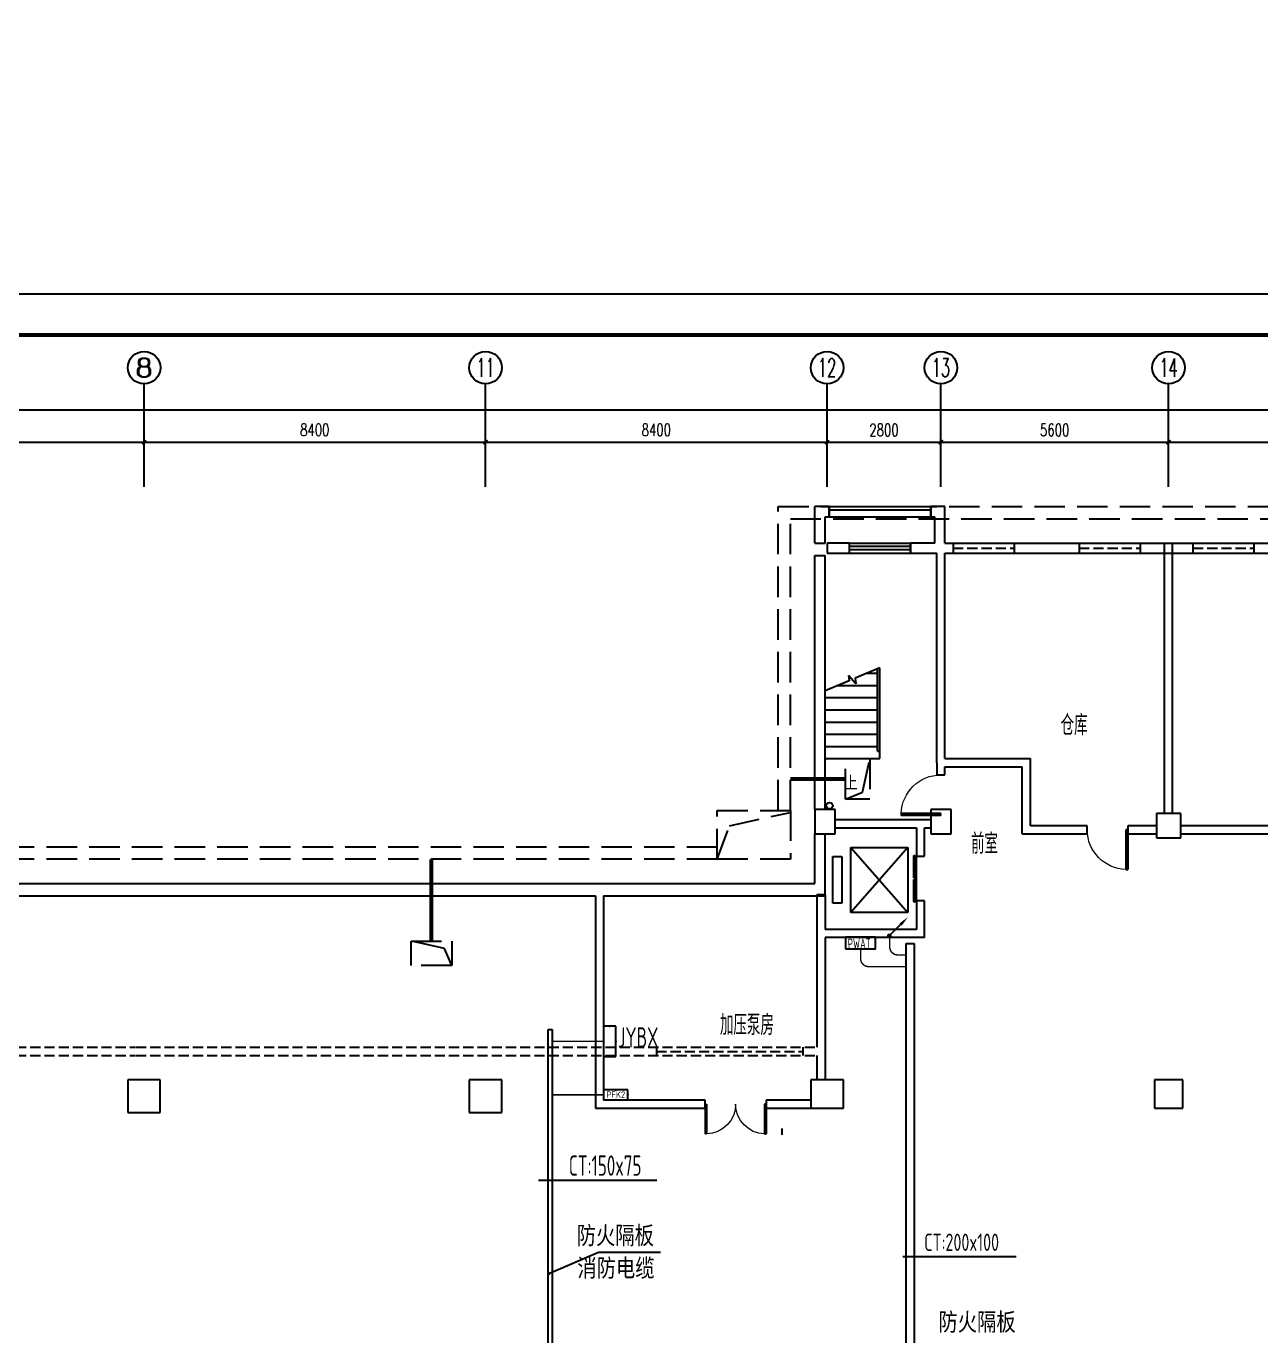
# Model space of a CAD drawing. Extents: x 2166032 to 5302137, y 581493 to 2416206.
# Drawn here: x 2724151 to 2754520, y 1212762 to 1244973 of the extents above; entities that cross this region are included whole.
import ezdxf
from ezdxf.enums import TextEntityAlignment as Align

# ---------------------------------------------------------------- set-up
doc = ezdxf.new("R2010")
doc.units = 0
doc.header["$LTSCALE"] = 1000
doc.header["$MEASUREMENT"] = 0
doc.linetypes.add('DASH', pattern=[0.35, 0.25, -0.1])
for name, color, linetype in [('AXIS', 3, 'Continuous'), ('AXIS_TEXT', 7, 'Continuous'), ('CABLETRAY', 4, 'Continuous'), ('COLUMN', 2, 'Continuous'), ('DIM_SYMB', 3, 'Continuous'), ('EQUIP-箱柜', 3, 'Continuous'), ('EQUIP-通讯', 3, 'Continuous'), ('LVTRY', 8, 'Continuous'), ('LWIRE', 4, 'Continuous'), ('PUB_TEXT', 7, 'Continuous'), ('PUB_TITLE', 137, 'Continuous'), ('STAIR', 8, 'Continuous'), ('TEL_LEAD', 3, 'Continuous'), ('TEL_TEXT', 7, 'Continuous'), ('WALL', 8, 'Continuous'), ('WINDOW', 8, 'Continuous'), ('WIRE-照明', 1, 'Continuous'), ('地沟', 8, 'Continuous'), ('屋面', 151, 'Continuous')]:
    doc.layers.add(name, color=color, linetype=linetype)
doc.styles.add('_TCH_AXIS', font='complex_.ttf')
doc.styles.add('_TCH_DIM', font='tssdeng.shx', dxfattribs={"bigfont": 'tssdchn.shx'})
doc.styles.add('_TCH_LABEL', font='!tssdeng.shx', dxfattribs={"bigfont": '!tssdchn.shx'})
doc.styles.add('_TEL_DIM', font='@tssdeng.shx', dxfattribs={"width": 0.8, "height": 3.5, "bigfont": '!tssdchn.shx'})
doc.styles.add('COMPLEX', font='complex_.ttf')
doc.styles.add('DIM_FONT', font='simplex_.ttf', dxfattribs={"width": 0.7})
doc.styles.get("Standard").update_dxf_attribs({"font": 'tssdeng.shx', "bigfont": 'tssdchn.shx'})
doc.styles.add('TSSD_REIN', font='tssdeng.shx', dxfattribs={"width": 0.7, "bigfont": 'tssdchn.shx'})
doc.dimstyles.new('DIMN', dxfattribs={"dimtxt": 300, "dimasz": 100, "dimexe": 250, "dimexo": 300, "dimgap": 150, "dimtad": 1, "dimdec": 0, "dimzin": 0, "dimdsep": 46, "dimtxsty": 'DIM_FONT', "dimblk": 'ARCHTICK', "dimcen": 0.09, "dimclrt": 7, "dimazin": 2, "dimtfac": 1, "dimtdec": 0, "dimtix": 1, "dimtmove": 2, "dimatfit": 3, "dimldrblk": 'ARCHTICK', "dimfxl": 1, "dimtolj": 1, "dimtzin": 0, "dimarcsym": 0})

# ---------------------------------------------------------------- blocks, each defined once
blk = doc.blocks.new('$equip$00001413')
for p, q in [((0.75, 0.6), (-0.75, 0.6)), ((-0.75, 0.6), (-0.75, 0)), ((-0.75, 0), (0.75, 0)), ((0.75, 0), (0.75, 0.6))]:
    blk.add_line(p, q)
for p in [(-0.75, 0.3), (0, 0.6), (0, 0), (0.75, 0.3)]:
    blk.add_point(p)
at = {"style": '_TCH_LABEL', "flags": 9}
blk.add_attdef('A', (0, 0), '', height=0.00002, dxfattribs=at)
blk = doc.blocks.new('$TelecSys$00000079')
for p, q in [((0.7, 0.7), (0, 0)), ((0.104, 0.104), (0.104, 0.104)), ((-0.104, -0.104), (-0.104, -0.104))]:
    blk.add_line(p, q)
at = {"const_width": 0.142}
blk.add_lwpolyline([(-0.071, 0, 1), (0.071, 0, 1)], format="xyb", close=True, dxfattribs=at)
blk.add_solid([(0.63, 0.77), (0.77, 0.63), (1.15, 1.15)])
at = {"width": 0.8, "flags": 9}
blk.add_attdef('A', (0, 0), '', height=0.00002, dxfattribs=at)
blk = doc.blocks.new('$equip$00001955')
for p, q in [((0.75, 0.3), (-0.75, 0.3)), ((-0.75, 0.3), (-0.75, -0.3)), ((0.75, -0.3), (0.75, 0.3)), ((-0.75, -0.3), (0.75, -0.3))]:
    blk.add_line(p, q)
for p in [(-0.75, 0), (0, 0.3), (0.75, 0), (0, -0.3)]:
    blk.add_point(p)
at = {"color": 7, "style": '_TEL_DIM'}
blk.add_attdef('$TEXT$', text='', height=0.4, dxfattribs=at).set_placement((0.005, 0.013), align=Align.MIDDLE_CENTER)
at = {"color": 7, "style": '_TEL_DIM', "flags": 1}
blk.add_attdef('A', text='', height=0.00002, dxfattribs=at).set_placement((0, 0), align=Align.MIDDLE_CENTER)
blk = doc.blocks.new('_ArchTick')
at = {"color": 0, "linetype": 'ByBlock', "const_width": 0.4}
blk.add_lwpolyline([(-0.5, -0.5), (0.5, 0.5)], dxfattribs=at)
blk = doc.blocks.new('*D2550')
at = {"layer": 'AXIS', "color": 0, "lineweight": -2}
for p, q in [((2718651, 1234038), (2718651, 1234990)), ((2727051, 1234038), (2727051, 1234990)), ((2718651, 1234740), (2727051, 1234740))]:
    blk.add_line(p, q, dxfattribs=at)
at = {"layer": 'Defpoints', "color": 0}
for p in [(2727051, 1234740), (2718651, 1233738), (2727051, 1233738)]:
    blk.add_point(p, dxfattribs=at)
at = {"layer": 'AXIS', "color": 0, "lineweight": -2, "xscale": 100, "yscale": 100, "zscale": 100, "rotation": 180}
blk.add_blockref('_ArchTick', (2718651, 1234740), dxfattribs=at)
at = {"layer": 'AXIS', "color": 0, "lineweight": -2, "xscale": 100, "yscale": 100, "zscale": 100}
blk.add_blockref('_ArchTick', (2727051, 1234740), dxfattribs=at)
at = {"layer": 'AXIS', "color": 7, "insert": (2722851, 1235045), "char_height": 300, "attachment_point": 5, "style": 'DIM_FONT'}
blk.add_mtext('\\A1;8400', dxfattribs=at)
blk = doc.blocks.new('*D2551')
at = {"layer": 'AXIS', "color": 0, "lineweight": -2}
for p, q in [((2727051, 1234038), (2727051, 1234990)), ((2735451, 1234038), (2735451, 1234990)), ((2727051, 1234740), (2735451, 1234740))]:
    blk.add_line(p, q, dxfattribs=at)
at = {"layer": 'Defpoints', "color": 0}
for p in [(2735451, 1234740), (2727051, 1233738), (2735451, 1233738)]:
    blk.add_point(p, dxfattribs=at)
at = {"layer": 'AXIS', "color": 0, "lineweight": -2, "xscale": 100, "yscale": 100, "zscale": 100, "rotation": 180}
blk.add_blockref('_ArchTick', (2727051, 1234740), dxfattribs=at)
at = {"layer": 'AXIS', "color": 0, "lineweight": -2, "xscale": 100, "yscale": 100, "zscale": 100}
blk.add_blockref('_ArchTick', (2735451, 1234740), dxfattribs=at)
at = {"layer": 'AXIS', "color": 7, "insert": (2731251, 1235045), "char_height": 300, "attachment_point": 5, "style": 'DIM_FONT'}
blk.add_mtext('\\A1;8400', dxfattribs=at)
blk = doc.blocks.new('*D2552')
at = {"layer": 'AXIS', "color": 0, "lineweight": -2}
for p, q in [((2735451, 1234038), (2735451, 1234990)), ((2743851, 1234038), (2743851, 1234990)), ((2735451, 1234740), (2743851, 1234740))]:
    blk.add_line(p, q, dxfattribs=at)
at = {"layer": 'Defpoints', "color": 0}
for p in [(2743851, 1234740), (2735451, 1233738), (2743851, 1233738)]:
    blk.add_point(p, dxfattribs=at)
at = {"layer": 'AXIS', "color": 0, "lineweight": -2, "xscale": 100, "yscale": 100, "zscale": 100, "rotation": 180}
blk.add_blockref('_ArchTick', (2735451, 1234740), dxfattribs=at)
at = {"layer": 'AXIS', "color": 0, "lineweight": -2, "xscale": 100, "yscale": 100, "zscale": 100}
blk.add_blockref('_ArchTick', (2743851, 1234740), dxfattribs=at)
at = {"layer": 'AXIS', "color": 7, "insert": (2739651, 1235045), "char_height": 300, "attachment_point": 5, "style": 'DIM_FONT'}
blk.add_mtext('\\A1;8400', dxfattribs=at)
blk = doc.blocks.new('*D2553')
at = {"layer": 'AXIS', "color": 0, "lineweight": -2}
for p, q in [((2743851, 1234038), (2743851, 1234990)), ((2746651, 1234038), (2746651, 1234990)), ((2743851, 1234740), (2746651, 1234740))]:
    blk.add_line(p, q, dxfattribs=at)
at = {"layer": 'Defpoints', "color": 0}
for p in [(2746651, 1234740), (2743851, 1233738), (2746651, 1233738)]:
    blk.add_point(p, dxfattribs=at)
at = {"layer": 'AXIS', "color": 0, "lineweight": -2, "xscale": 100, "yscale": 100, "zscale": 100, "rotation": 180}
blk.add_blockref('_ArchTick', (2743851, 1234740), dxfattribs=at)
at = {"layer": 'AXIS', "color": 0, "lineweight": -2, "xscale": 100, "yscale": 100, "zscale": 100}
blk.add_blockref('_ArchTick', (2746651, 1234740), dxfattribs=at)
at = {"layer": 'AXIS', "color": 7, "insert": (2745251, 1235041), "char_height": 300, "attachment_point": 5, "style": 'DIM_FONT'}
blk.add_mtext('\\A1;2800', dxfattribs=at)
blk = doc.blocks.new('*D2554')
at = {"layer": 'AXIS', "color": 0, "lineweight": -2}
for p, q in [((2746651, 1234038), (2746651, 1234990)), ((2752251, 1234038), (2752251, 1234990)), ((2746651, 1234740), (2752251, 1234740))]:
    blk.add_line(p, q, dxfattribs=at)
at = {"layer": 'Defpoints', "color": 0}
for p in [(2752251, 1234740), (2746651, 1233738), (2752251, 1233738)]:
    blk.add_point(p, dxfattribs=at)
at = {"layer": 'AXIS', "color": 0, "lineweight": -2, "xscale": 100, "yscale": 100, "zscale": 100, "rotation": 180}
blk.add_blockref('_ArchTick', (2746651, 1234740), dxfattribs=at)
at = {"layer": 'AXIS', "color": 0, "lineweight": -2, "xscale": 100, "yscale": 100, "zscale": 100}
blk.add_blockref('_ArchTick', (2752251, 1234740), dxfattribs=at)
at = {"layer": 'AXIS', "color": 7, "insert": (2749451, 1235041), "char_height": 300, "attachment_point": 5, "style": 'DIM_FONT'}
blk.add_mtext('\\A1;5600', dxfattribs=at)
blk = doc.blocks.new('*D2555')
at = {"layer": 'AXIS', "color": 0, "lineweight": -2}
for p, q in [((2752251, 1234038), (2752251, 1234990)), ((2758851, 1234038), (2758851, 1234990)), ((2752251, 1234740), (2758851, 1234740))]:
    blk.add_line(p, q, dxfattribs=at)
at = {"layer": 'Defpoints', "color": 0}
for p in [(2758851, 1234740), (2752251, 1233738), (2758851, 1233738)]:
    blk.add_point(p, dxfattribs=at)
at = {"layer": 'AXIS', "color": 0, "lineweight": -2, "xscale": 100, "yscale": 100, "zscale": 100, "rotation": 180}
blk.add_blockref('_ArchTick', (2752251, 1234740), dxfattribs=at)
at = {"layer": 'AXIS', "color": 0, "lineweight": -2, "xscale": 100, "yscale": 100, "zscale": 100}
blk.add_blockref('_ArchTick', (2758851, 1234740), dxfattribs=at)
at = {"layer": 'AXIS', "color": 7, "insert": (2755551, 1235041), "char_height": 300, "attachment_point": 5, "style": 'DIM_FONT'}
blk.add_mtext('\\A1;6600', dxfattribs=at)
blk = doc.blocks.new('*D2557')
at = {"layer": 'AXIS', "color": 0, "lineweight": -2}
for p, q in [((2683651, 1234338), (2683651, 1235790)), ((2761282, 1234338), (2761282, 1235790)), ((2683651, 1235540), (2761282, 1235540))]:
    blk.add_line(p, q, dxfattribs=at)
at = {"layer": 'Defpoints', "color": 0}
for p in [(2761282, 1235540), (2683651, 1234038), (2761282, 1234038)]:
    blk.add_point(p, dxfattribs=at)
at = {"layer": 'AXIS', "color": 0, "lineweight": -2, "xscale": 100, "yscale": 100, "zscale": 100, "rotation": 180}
blk.add_blockref('_ArchTick', (2683651, 1235540), dxfattribs=at)
at = {"layer": 'AXIS', "color": 0, "lineweight": -2, "xscale": 100, "yscale": 100, "zscale": 100}
blk.add_blockref('_ArchTick', (2761282, 1235540), dxfattribs=at)
at = {"layer": 'AXIS', "color": 7, "insert": (2722467, 1235841), "char_height": 300, "attachment_point": 5, "style": 'DIM_FONT'}
blk.add_mtext('\\A1;77630', dxfattribs=at)
blk = doc.blocks.new('$DorLib2D$00000001')
for p, q in [((0.45, 0.975), (0.5, 0.975)), ((0.45, 0), (0.45, 0.975)), ((0.5, 0), (0.5, 0.975)), ((0.5, 0), (0.45, 0))]:
    blk.add_line(p, q)
at = {"lineweight": 13}
blk.add_arc((0.475, 0), 0.975, 91.4693, 180, dxfattribs=at)
blk = doc.blocks.new('_AXISO')
blk.add_circle((0, 0), 0.5)
at = {"layer": 'AXIS_TEXT', "style": 'COMPLEX', "width": 1.171875}
blk.add_attdef('A', text='', height=0.56, dxfattribs=at).set_placement((-0.25, -0.28), (0.25, -0.28), align=Align.FIT)
blk = doc.blocks.new('$TCHSYS$WIN2D')
for p, q in [((-0.5, 0.5), (0.5, 0.5)), ((-0.5, 0.5), (-0.5, -0.5)), ((0.5, 0.5), (0.5, -0.5)), ((0.5, 0.167), (-0.5, 0.167)), ((0.5, -0.167), (-0.5, -0.167)), ((-0.5, -0.5), (0.5, -0.5))]:
    blk.add_line(p, q)
blk = doc.blocks.new('$TCHSYS$LDOR22D')
for p, q in [((-0.517, 0.833), (-0.017, 0.833)), ((-0.517, 0.833), (-0.517, 0.667)), ((-0.517, 0.667), (-0.017, 0.667)), ((-0.017, 0.833), (-0.017, 0.667)), ((0.017, 0.833), (0.017, 0.667)), ((0.017, 0.833), (0.517, 0.833)), ((0.017, 0.667), (0.517, 0.667)), ((0.517, 0.833), (0.517, 0.667)), ((-0.5, 0.5), (0.5, 0.5))]:
    blk.add_line(p, q)
blk = doc.blocks.new('$DorLib2D$00000002')
for p, q in [((-0.5, 0), (-0.5, 0.4875)), ((-0.475, 0.4875), (-0.5, 0.4875)), ((-0.475, 0), (-0.475, 0.4875)), ((0.475, 0), (0.475, 0.4875)), ((0.475, 0.4875), (0.5, 0.4875)), ((0.5, 0), (0.5, 0.4875)), ((-0.5, 0), (-0.475, 0)), ((0.5, 0), (0.475, 0))]:
    blk.add_line(p, q)
at = {"lineweight": 13}
for centre, start, end in [((-0.4875, 0), 0, 88.53072), ((0.4875, 0), 91.46928, 180)]:
    blk.add_arc(centre, 0.4875, start, end, dxfattribs=at)

msp = doc.modelspace()

# ---------------------------------------------------------------- linework, layer by layer
msp.add_line((2736752.3, 1216594), (2739666, 1216594))
msp.add_circle((2604640.5, 1020101.3), 438608.5)
at = {"layer": 'AXIS'}
for p, q in [((2727051.5, 1233642.7), (2727051.5, 1236173.8)), ((2735451.5, 1233642.7), (2735451.5, 1236173.8)), ((2743851.5, 1233642.7), (2743851.5, 1236173.8)), ((2746651.5, 1233642.7), (2746651.5, 1236173.8)), ((2752251.5, 1233642.7), (2752251.5, 1236173.8))]:
    msp.add_line(p, q, dxfattribs=at)
at = {"layer": 'CABLETRAY'}
for p, q in [((2745797.5, 1222411.4), (2745997.5, 1222411.4)), ((2745797.5, 1206738.6), (2745797.5, 1222411.4)), ((2745997.5, 1222411.4), (2745997.5, 1206738.6)), ((2736988.9, 1220295.3), (2737088.9, 1220295.3)), ((2736988.9, 1206738.6), (2736988.9, 1220295.3)), ((2737088.9, 1220295.3), (2737088.9, 1206738.6))]:
    msp.add_line(p, q, dxfattribs=at)
at = {"layer": 'COLUMN'}
for p, q in [((2744051.5, 1225707.8), (2743551.5, 1225707.8)), ((2743551.5, 1225707.8), (2743551.5, 1225107.8)), ((2744051.5, 1225107.8), (2744051.5, 1225707.8)), ((2746901.5, 1225707.8), (2746401.5, 1225707.8)), ((2746401.5, 1225707.8), (2746401.5, 1225107.8)), ((2746901.5, 1225107.8), (2746901.5, 1225707.8)), ((2752551.5, 1225607.8), (2751951.5, 1225607.8)), ((2751951.5, 1225607.8), (2751951.5, 1225007.8)), ((2752551.5, 1225007.8), (2752551.5, 1225607.8)), ((2743551.5, 1225107.8), (2744051.5, 1225107.8)), ((2746401.5, 1225107.8), (2746901.5, 1225107.8)), ((2751951.5, 1225007.8), (2752551.5, 1225007.8)), ((2727449.9, 1219057.8), (2726649.9, 1219057.8)), ((2726649.9, 1219057.8), (2726649.9, 1218257.8)), ((2727449.9, 1218257.8), (2727449.9, 1219057.8)), ((2735849.9, 1219057.8), (2735049.9, 1219057.8)), ((2735049.9, 1219057.8), (2735049.9, 1218257.8)), ((2735849.9, 1218257.8), (2735849.9, 1219057.8)), ((2744252.3, 1219057.8), (2743452.3, 1219057.8)), ((2743452.3, 1219057.8), (2743452.3, 1218357.8)), ((2744252.3, 1218357.8), (2744252.3, 1219057.8)), ((2752601.5, 1219057.8), (2751901.5, 1219057.8)), ((2751901.5, 1219057.8), (2751901.5, 1218357.8)), ((2752601.5, 1218357.8), (2752601.5, 1219057.8)), ((2726649.9, 1218257.8), (2727449.9, 1218257.8)), ((2735049.9, 1218257.8), (2735849.9, 1218257.8)), ((2743452.3, 1218357.8), (2744252.3, 1218357.8)), ((2751901.5, 1218357.8), (2752601.5, 1218357.8))]:
    msp.add_line(p, q, dxfattribs=at)
at = {"layer": 'DIM_SYMB'}
msp.add_lwpolyline([(2744426.5, 1226633.8, 0, 0, 0), (2744426.5, 1227983.8, 80, 0, 0), (2744426.5, 1228283.8, 0, 0, 0)], format="xyseb", dxfattribs=at)
at = {"layer": 'LVTRY'}
for p, q in [((2743901.5, 1233157.8), (2746401.5, 1233157.8)), ((2743901.5, 1233077.8), (2746401.5, 1233077.8)), ((2743901.5, 1232907.8), (2746401.5, 1232907.8))]:
    msp.add_line(p, q, dxfattribs=at)
at = {"layer": 'PUB_TITLE'}
msp.add_lwpolyline([(2670952.5, 1178978), (2776052.5, 1178978), (2776052.5, 1238378), (2670952.5, 1238378)], close=True, dxfattribs=at)
at = {"layer": 'PUB_TITLE', "const_width": 100}
msp.add_lwpolyline([(2673452.5, 1179978), (2775052.5, 1179978), (2775052.5, 1237378), (2673452.5, 1237378)], close=True, dxfattribs=at)
at = {"layer": 'STAIR'}
for p, q in [((2745151.5, 1229190.9), (2744540.9, 1228934.8)), ((2745091.5, 1227137.8), (2745091.5, 1229165.7)), ((2745151.5, 1227137.8), (2745151.5, 1229190.9)), ((2745151.5, 1227137.8), (2745151.5, 1229190.9)), ((2744393.7, 1228873), (2743801.5, 1228624.6)), ((2744559.2, 1228801), (2744376.6, 1228998.5)), ((2744376.6, 1228998.5), (2744393.7, 1228873)), ((2744540.9, 1228934.8), (2744559.2, 1228801)), ((2744834.1, 1229057.8), (2745091.5, 1229057.8)), ((2743801.5, 1226957.8), (2743801.5, 1228624.6)), ((2744118.9, 1228757.8), (2745091.5, 1228757.8)), ((2743801.5, 1228457.8), (2745091.5, 1228457.8)), ((2743801.5, 1228157.8), (2745091.5, 1228157.8)), ((2743801.5, 1227857.8), (2745091.5, 1227857.8)), ((2743801.5, 1227557.8), (2745091.5, 1227557.8)), ((2743801.5, 1227257.8), (2745091.5, 1227257.8)), ((2743801.5, 1226957.8), (2745151.5, 1226957.8)), ((2745091.5, 1227137.8), (2745151.5, 1227137.8)), ((2745151.5, 1226957.8), (2745151.5, 1227137.8)), ((2744439.6, 1224774.2), (2745839.6, 1224774.2)), ((2744439.6, 1223174.2), (2744439.6, 1224774.2)), ((2744439.6, 1224774.2), (2745839.6, 1223174.2)), ((2745839.6, 1224774.2), (2744439.6, 1223174.2)), ((2745839.6, 1224774.2), (2745839.6, 1223174.2)), ((2743989.6, 1224549.2), (2744214.6, 1224549.2)), ((2743989.6, 1223399.2), (2743989.6, 1224549.2)), ((2744214.6, 1224549.2), (2744214.6, 1223399.2)), ((2744214.6, 1223399.2), (2743989.6, 1223399.2)), ((2745839.6, 1223174.2), (2744439.6, 1223174.2))]:
    msp.add_line(p, q, dxfattribs=at)
at = {"layer": 'TEL_LEAD', "color": 0}
for p, q in [((2737007.3, 1214292.9), (2738232.4, 1214815)), ((2738232.4, 1214815), (2739751.2, 1214815)), ((2745713.6, 1214715.7), (2748505.8, 1214715.7))]:
    msp.add_line(p, q, dxfattribs=at)
at = {"layer": 'TEL_LEAD', "color": 0, "const_width": 40}
msp.add_lwpolyline([(2736988.9, 1214285, 1), (2737025.7, 1214300.7, 1)], format="xyb", close=True, dxfattribs=at)
at = {"layer": 'WALL'}
for p, q in [((2743551.5, 1232257.8), (2743551.5, 1233157.8)), ((2743901.8, 1233157.8), (2743551.5, 1233157.8)), ((2743901.8, 1232907.8), (2743901.8, 1233157.8)), ((2746751.5, 1233157.8), (2746401.8, 1233157.8)), ((2746401.8, 1233157.8), (2746401.8, 1232907.8)), ((2746751.5, 1232257.8), (2746751.5, 1233157.8)), ((2743801.5, 1232257.8), (2743801.5, 1232907.8)), ((2743801.5, 1232907.8), (2743901.8, 1232907.8)), ((2746401.8, 1232907.8), (2746501.5, 1232907.8)), ((2746501.5, 1232257.8), (2746501.5, 1232907.8)), ((2743551.5, 1232257.8), (2743801.5, 1232257.8)), ((2744401.5, 1232257.8), (2743851.5, 1232257.8)), ((2743851.5, 1232257.8), (2743851.5, 1232007.8)), ((2744401.5, 1232007.8), (2744401.5, 1232257.8)), ((2746501.5, 1232257.8), (2745901.5, 1232257.8)), ((2745901.5, 1232257.8), (2745901.5, 1232007.8)), ((2746751.5, 1232257.8), (2759454.3, 1232257.8)), ((2752151.5, 1225607.8), (2752151.5, 1232257.8)), ((2752151.5, 1232257.8), (2752351.5, 1232257.8)), ((2752351.5, 1225607.8), (2752351.5, 1232257.8)), ((2743551.5, 1225707.8), (2743551.5, 1231957.8)), ((2743551.5, 1231957.8), (2743801.5, 1231957.8)), ((2743801.5, 1225707.8), (2743801.5, 1231957.8)), ((2743851.5, 1232007.8), (2744401.5, 1232007.8)), ((2745901.5, 1232007.8), (2746551.5, 1232007.8)), ((2746551.5, 1226857.8), (2746551.5, 1232007.8)), ((2746751.5, 1232007.8), (2759263.4, 1232007.8)), ((2746751.5, 1226957.8), (2746751.5, 1232007.8)), ((2746751.5, 1226957.8), (2748851.5, 1226957.8)), ((2748851.5, 1225307.8), (2748851.5, 1226957.8)), ((2746551.5, 1226857.8), (2746551.5, 1226557.8)), ((2746751.5, 1226557.8), (2746751.5, 1226757.8)), ((2746751.5, 1226757.8), (2748651.5, 1226757.8)), ((2748651.5, 1225107.8), (2748651.5, 1226757.8)), ((2746551.5, 1226557.8), (2746751.5, 1226557.8)), ((2744051.5, 1225457.8), (2746151.5, 1225457.8)), ((2746151.5, 1225457.8), (2746401.5, 1225457.8)), ((2750251.5, 1225307.8), (2748851.5, 1225307.8)), ((2750251.5, 1225107.8), (2750251.5, 1225307.8)), ((2751951.5, 1225307.8), (2751251.5, 1225307.8)), ((2751251.5, 1225307.8), (2751251.5, 1225107.8)), ((2756851.5, 1225307.8), (2752551.5, 1225307.8)), ((2743551.5, 1223882.8), (2743551.5, 1225107.8)), ((2743801.5, 1223582.8), (2743801.5, 1225107.8)), ((2744051.5, 1225257.8), (2746051.5, 1225257.8)), ((2746051.5, 1225257.8), (2746051.5, 1224557.8)), ((2746251.5, 1224557.8), (2746251.5, 1225257.8)), ((2746251.5, 1225257.8), (2746401.5, 1225257.8)), ((2748651.5, 1225107.8), (2750251.5, 1225107.8)), ((2751251.5, 1225107.8), (2751951.5, 1225107.8)), ((2752551.5, 1225107.8), (2756851.5, 1225107.8)), ((2746051.5, 1224557.8), (2746251.5, 1224557.8)), ((2701751.5, 1223882.8), (2738251.5, 1223882.8)), ((2738251.5, 1223882.8), (2743551.5, 1223882.8)), ((2701851.5, 1223582.8), (2738151.5, 1223582.8)), ((2738151.5, 1223582.8), (2738151.5, 1218357.8)), ((2738351.5, 1223582.8), (2743801.5, 1223582.8)), ((2738351.5, 1223582.8), (2738351.5, 1218557.8)), ((2743601.5, 1223607.8), (2743601.5, 1222657.8)), ((2743801.5, 1223607.8), (2743601.5, 1223607.8)), ((2743801.5, 1223607.8), (2743801.5, 1222757.8)), ((2746251.5, 1223457.8), (2746051.5, 1223457.8)), ((2746051.5, 1223457.8), (2746051.5, 1222757.8)), ((2746251.5, 1222557.8), (2746251.5, 1223457.8)), ((2746051.5, 1222757.8), (2743801.5, 1222757.8)), ((2743601.5, 1222657.8), (2743601.5, 1219857.8)), ((2743801.5, 1222557.8), (2743801.5, 1219757.8)), ((2746251.5, 1222557.8), (2743801.5, 1222557.8)), ((2743601.5, 1219657.8), (2743601.5, 1219057.8)), ((2743801.5, 1219757.8), (2743801.5, 1219057.8)), ((2740851.9, 1218557.8), (2738351.5, 1218557.8)), ((2740851.9, 1218357.8), (2740851.9, 1218557.8)), ((2743452.3, 1218557.8), (2742351.9, 1218557.8)), ((2742351.9, 1218557.8), (2742351.9, 1218357.8)), ((2738151.5, 1218357.8), (2740851.9, 1218357.8)), ((2742351.9, 1218357.8), (2743452.3, 1218357.8))]:
    msp.add_line(p, q, dxfattribs=at)
at = {"layer": 'WALL', "linetype": 'DASH'}
for p, q in [((2701851.5, 1219857.8), (2726834.8, 1219857.8)), ((2726851.5, 1219857.8), (2743601.5, 1219857.8)), ((2701851.5, 1219657.8), (2726834.8, 1219657.8)), ((2726851.5, 1219657.8), (2743601.5, 1219657.8))]:
    msp.add_line(p, q, dxfattribs=at)
at = {"layer": 'WALL'}
msp.add_lwpolyline([(2744315.5, 1222274.8), (2744315.5, 1222571.3), (2745036.5, 1222571.3), (2745035.5, 1222274.8)], close=True, dxfattribs=at)
at = {"layer": 'WINDOW', "linetype": 'DASH'}
for p, q in [((2743901.8, 1233157.8), (2743901.8, 1232907.8)), ((2746401.8, 1232907.8), (2746401.8, 1233157.8)), ((2746951.1, 1232257.8, 800), (2746951.1, 1232007.8, 800)), ((2746951.1, 1232132.8, 800), (2748451.1, 1232132.8, 800)), ((2748451.1, 1232257.8, 800), (2748451.1, 1232007.8, 800)), ((2750051.1, 1232257.8, 800), (2750051.1, 1232007.8, 800)), ((2750051.1, 1232132.8, 800), (2751551.1, 1232132.8, 800)), ((2751551.1, 1232257.8, 800), (2751551.1, 1232007.8, 800)), ((2752851.3, 1232257.8, 800), (2752851.3, 1232007.8, 800)), ((2752851.3, 1232132.8, 800), (2754351.3, 1232132.8, 800)), ((2754351.3, 1232257.8, 800), (2754351.3, 1232007.8, 800)), ((2739651.5, 1219857.8), (2739651.5, 1219657.8)), ((2743251.5, 1219857.8), (2743251.5, 1219657.8)), ((2739651.5, 1219757.8), (2743251.5, 1219757.8))]:
    msp.add_line(p, q, dxfattribs=at)
at = {"layer": 'WIRE-照明', "linetype": 'Continuous', "const_width": 35}
for points in [[(2745391.2, 1222557.8), (2745391.2, 1222329.8, 0.4142136), (2745591.2, 1222129.8), (2745797.5, 1222129.8)], [(2744675.5, 1222274.8), (2744675.5, 1222041.5, 0.4142136), (2744875.5, 1221841.5), (2745797.5, 1221841.5)]]:
    msp.add_lwpolyline(points, format="xyb", dxfattribs=at)
for points in [[(2738351.5, 1220004.5), (2737088.9, 1220004.5)], [(2738351.4, 1218688.9), (2737088.9, 1218688.9)]]:
    msp.add_lwpolyline(points, dxfattribs=at)
at = {"layer": '地沟', "linetype": 'DASH', "ltscale": 3}
for p, q in [((2744721.8, 1226135.7), (2744905.7, 1226957.8)), ((2744305.7, 1225957.8), (2744721.8, 1226135.7)), ((2741451.8, 1225301.7), (2742951.5, 1225636.9)), ((2741151.5, 1224482.8), (2741451.8, 1225301.7)), ((2734441.6, 1222286.9), (2733619.5, 1222470.8)), ((2734619.5, 1221870.8), (2734441.6, 1222286.9))]:
    msp.add_line(p, q, dxfattribs=at)
for points in [[(2742651.5, 1225682.8), (2742651.5, 1233157.8), (2759918.7, 1233157.8), (2762254.3, 1229838.4), (2755815.2, 1212004.1)], [(2742951.5, 1225682.8), (2742951.5, 1232857.8), (2759763, 1232857.8), (2761919.1, 1229793.4), (2749919.4, 1196557.8)], [(2741151.5, 1224782.8), (2694974.6, 1224782.8), (2694974.6, 1221612.1)], [(2741151.5, 1224482.8), (2695274.6, 1224482.8), (2695274.6, 1221612.1)], [(2742738.6, 1217857.8), (2742738.6, 1217707.8)]]:
    msp.add_lwpolyline(points, dxfattribs=at)
msp.add_lwpolyline([(2742951.5, 1225682.8), (2742951.5, 1232857.8), (2759763, 1232857.8), (2761919.1, 1229793.4), (2749845.8, 1196354, -0.3160084), (2749281.4, 1195957.8), (2744551.5, 1195957.8)], format="xyb", dxfattribs=at)
for points in [[(2744305.7, 1225957.8), (2744305.7, 1226957.8), (2744905.7, 1226957.8), (2744905.7, 1225957.8)], [(2742951.5, 1225682.8), (2742951.5, 1224482.8), (2741151.5, 1224482.8), (2741151.5, 1225682.8)], [(2734619.5, 1221870.8), (2733619.5, 1221870.8), (2733619.5, 1222470.8), (2734619.5, 1222470.8)]]:
    msp.add_lwpolyline(points, close=True, dxfattribs=at)
at = {"layer": '地沟', "linetype": 'DASH', "ltscale": 2, "const_width": 100}
for points in [[(2744305.7, 1226457.8), (2742951.5, 1226457.8)], [(2734119.5, 1222470.8), (2734119.5, 1224482.8)]]:
    msp.add_lwpolyline(points, dxfattribs=at)
at = {"layer": '屋面', "color": 6}
msp.add_circle((2743909.5, 1225800.4), 80, dxfattribs=at)

# ---------------------------------------------------------------- block references
at = {"layer": 'AXIS'}
ref = msp.add_blockref('_AXISO', (2727051.5, 1236573.8), dxfattribs=dict(at, xscale=800, yscale=800, zscale=800))
ref.add_attrib('A', '8', dxfattribs={"layer": 'AXIS_TEXT', "height": 452.5, "style": '_TCH_AXIS', "width": 1.049113}).set_placement((2726825.2, 1236347.5), (2727277.8, 1236347.5), align=Align.FIT)
ref = msp.add_blockref('_AXISO', (2735451.5, 1236573.8), dxfattribs=dict(at, xscale=800, yscale=800, zscale=800))
ref.add_attrib('A', '11', dxfattribs={"layer": 'AXIS_TEXT', "height": 452.55, "style": '_TCH_AXIS', "width": 0.694043}).set_placement((2735225.2, 1236347.5), (2735677.8, 1236347.5), align=Align.FIT)
ref = msp.add_blockref('_AXISO', (2743851.5, 1236573.8), dxfattribs=dict(at, xscale=800, yscale=800, zscale=800))
ref.add_attrib('A', '12', dxfattribs={"layer": 'AXIS_TEXT', "height": 452.55, "style": '_TCH_AXIS', "width": 0.597514}).set_placement((2743625.2, 1236347.5), (2744077.8, 1236347.5), align=Align.FIT)
ref = msp.add_blockref('_AXISO', (2746651.5, 1236573.8), dxfattribs=dict(at, xscale=800, yscale=800, zscale=800))
ref.add_attrib('A', '13', dxfattribs={"layer": 'AXIS_TEXT', "height": 452.55, "style": '_TCH_AXIS', "width": 0.597514}).set_placement((2746425.2, 1236347.5), (2746877.8, 1236347.5), align=Align.FIT)
ref = msp.add_blockref('_AXISO', (2752251.5, 1236573.8), dxfattribs=dict(at, xscale=800, yscale=800, zscale=800))
ref.add_attrib('A', '14', dxfattribs={"layer": 'AXIS_TEXT', "height": 452.55, "style": '_TCH_AXIS', "width": 0.581255}).set_placement((2752025.2, 1236347.5), (2752477.8, 1236347.5), align=Align.FIT)
at = {"layer": 'EQUIP-箱柜', "xscale": 500, "yscale": 500, "zscale": 500, "rotation": 270.0000000000267}
msp.add_blockref('$equip$00001413', (2738351.5, 1220004.5), dxfattribs=at)
at = {"layer": 'EQUIP-通讯', "xscale": 400, "yscale": 400, "zscale": 400}
msp.add_blockref('$equip$00001955', (2738651.4, 1218688.9), dxfattribs=at).add_auto_attribs({'$TEXT$': 'PFK2'})
at = {"layer": 'LWIRE', "xscale": 400, "yscale": 400, "zscale": 400}
msp.add_blockref('$TelecSys$00000079', (2745380.4, 1222598.8), dxfattribs=at)
at = {"layer": 'WINDOW'}
for name, p, xscale, yscale, zscale, rotation in [('$TCHSYS$WIN2D', (2745151.5, 1232132.8), 1500, -250, 1500, 6.003095949296014e-10), ('$DorLib2D$00000001', (2746651.5, 1226057.8), -1000, 1000, -1000, 90.00000000007115), ('$DorLib2D$00000001', (2750751.5, 1225207.8), 1000, -1000, 1000, 8.631902675772976e-11), ('$TCHSYS$LDOR22D', (2746151.5, 1224007.8), 1100, 200, 1100, 90.00000000001978), ('$DorLib2D$00000002', (2741601.9, 1218457.8), -1500, 1500, -1500, 180.0000000000205)]:
    msp.add_blockref(name, p, dxfattribs=dict(at, xscale=xscale, yscale=yscale, zscale=zscale, rotation=rotation))

# ---------------------------------------------------------------- texts
at = {"layer": 'PUB_TEXT', "style": 'TSSD_REIN', "width": 0.7}
for s, p in [('仓库', (2749594.6, 1227531.6)), ('前室', (2747390.8, 1224617.6)), ('加压泵房', (2741214.1, 1220157.4))]:
    msp.add_text(s, height=500, dxfattribs=at).set_placement(p)
at = {"layer": 'PUB_TEXT', "style": '_TCH_DIM'}
msp.add_text('上', height=350, dxfattribs=at).set_placement((2744270.8, 1226183.8))
at = {"layer": 'TEL_LEAD', "color": 7, "style": '_TCH_DIM'}
for s, p in [('防火隔板', (2737691.8, 1214965)), ('消防电缆', (2737707.5, 1214165)), ('防火隔板', (2746590.2, 1212837.5))]:
    msp.add_text(s, height=500, dxfattribs=at).set_placement(p)
at = {"layer": 'TEL_LEAD', "color": 7, "style": '_TCH_DIM', "width": 0.705882}
msp.add_text('CT:200x100', height=425, dxfattribs=at).set_placement((2746239.7, 1214850))
at = {"layer": 'TEL_TEXT', "style": '_TEL_DIM', "width": 0.64}
msp.add_text('PWAT', height=255, rotation=1.08509, dxfattribs=at).set_placement((2744363.5, 1222274.8))
for s, p in [('JYBX', (2738706.1, 1219851.8)), ('CT:150x75', (2737499.3, 1216698.2))]:
    msp.add_text(s, height=500, dxfattribs=at).set_placement(p)

# ---------------------------------------------------------------- dimensions: what is measured, and where the dimension line sits
at = {"layer": 'AXIS'}
for p1, p2, distance, picture, middle in [((2683651.5, 1234038.1), (2761281.5, 1234038.1), 1501.9, '*D2557', (2722466.5, 1235841.3)), ((2718651.5, 1233738.1), (2727051.5, 1233738.1), 1001.9, '*D2550', (2722851.5, 1235044.8)), ((2727051.5, 1233738.1), (2735451.5, 1233738.1), 1001.9, '*D2551', (2731251.5, 1235044.8)), ((2735451.5, 1233738.1), (2743851.5, 1233738.1), 1001.9, '*D2552', (2739651.5, 1235044.8)), ((2743851.5, 1233738.1), (2746651.5, 1233738.1), 1001.9, '*D2553', (2745251.5, 1235041.3)), ((2746651.5, 1233738.1), (2752251.5, 1233738.1), 1001.9, '*D2554', (2749451.5, 1235041.3)), ((2752251.5, 1233738.1), (2758851.5, 1233738.1), 1001.9, '*D2555', (2755551.5, 1235041.3))]:
    dim = msp.add_aligned_dim(p1=p1, p2=p2, distance=distance, dimstyle='DIMN', dxfattribs=at)
    dim.commit()
    dim.dimension.update_dxf_attribs({"geometry": picture, "text_midpoint": middle})

doc.saveas('drawing.dxf')
